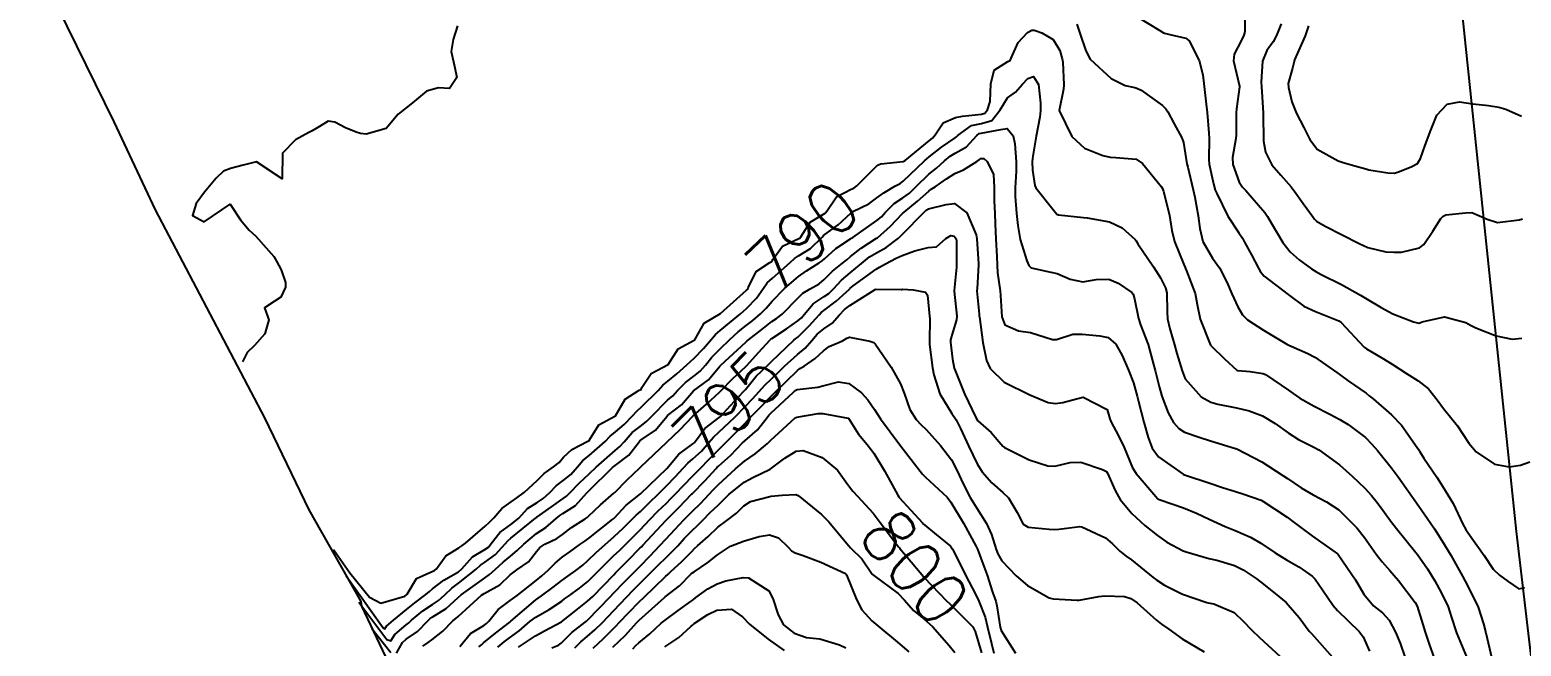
# Model space of a CAD drawing. Header units: metres. Extents: x 307586 to 320046, y 7427249 to 7434250.
# Drawn here: x 318013.9 to 318129.2, y 7430383.5 to 7430431.2 of the extents above; entities that cross this region are included whole.
import ezdxf
from ezdxf.enums import TextEntityAlignment as Align

# ---------------------------------------------------------------- set-up
doc = ezdxf.new("R2010")
doc.units = ezdxf.units.M
doc.header["$MEASUREMENT"] = 0
for name, color, linetype in [('Area', 45, 'Continuous'), ('Cotas', 45, 'Continuous'), ('Curvas de Nivel 1m', 11, 'Continuous'), ('Curvas de Nivel 5m', 15, 'Continuous'), ('Vias Primárias', 230, 'Continuous')]:
    doc.layers.add(name, color=color, linetype=linetype)
doc.styles.add('Style-STANDARD', font='STANDARD.shx')

msp = doc.modelspace()

# ---------------------------------------------------------------- linework, layer by layer
at = {"layer": 'Area'}
msp.add_polyline3d([(318091.66, 7430282.58, 815.55), (318085.88, 7430294.44, 822.14), (318083.29, 7430299.86, 815.62), (318080.3, 7430306.48, 817.08), (318075.13, 7430315.85, 815.63), (318070.56, 7430324.84, 816.49), (318068.96, 7430328.41, 816.55), (318064.65, 7430335.87, 819.63), (318064.44, 7430336.6, 819.97), (318058.36, 7430348.79, 824.65), (318056.58, 7430352.61, 825.3), (318055.87, 7430354.21, 823.22), (318050.72, 7430363.94, 810.37), (318049.23, 7430367.08, 807.91), (318044.91, 7430375.38, 800.99), (318039.57, 7430386.62, 790.07), (318039.52, 7430386.99, 789.67), (318035.5, 7430394.09, 789.71), (318032.06, 7430401.2, 789.91), (318023.61, 7430417.27, 790.08), (318020.42, 7430424.08, 790.08), (318013.89, 7430437.39, 790.06)], dxfattribs=at)
at = {"layer": 'Curvas de Nivel 1m', "flags": 128}
for points, elevation in [([(318099.58, 7430432.18), (318101.29, 7430431.14), (318101.56, 7430430.98), (318101.65, 7430430.94), (318102.05, 7430430.85), (318103.29, 7430430.56), (318103.56, 7430430.34), (318104.33, 7430428.82), (318104.62, 7430427.73), (318104.7, 7430426.82), (318104.86, 7430425.45), (318104.95, 7430424.82), (318105.08, 7430423.2), (318105.09, 7430422.81), (318105.08, 7430421.18), (318105.11, 7430420.81), (318105.43, 7430419.3), (318105.57, 7430418.81), (318105.69, 7430418.54), (318106.54, 7430416.8), (318107.38, 7430415.5), (318107.67, 7430415.08), (318107.83, 7430414.78), (318108.37, 7430413.79), (318108.92, 7430412.77), (318109.07, 7430412.49), (318109.34, 7430412.16), (318111.21, 7430410.74), (318111.32, 7430410.65), (318112.43, 7430409.84), (318113.31, 7430409.42), (318115.13, 7430408.69), (318115.3, 7430408.57), (318117.09, 7430406.67), (318117.27, 7430406.54), (318118.45, 7430405.84), (318119.26, 7430405.34), (318120.35, 7430404.63), (318121.25, 7430404.06), (318122.07, 7430403.43), (318122.72, 7430402.6), (318123.22, 7430401.91), (318124.31, 7430400.58), (318125.19, 7430399.25), (318125.74, 7430398.56), (318127.17, 7430397.62), (318128.3, 7430397.4), (318129.17, 7430397.54), (318129.9, 7430397.79)], 788), ([(318107.83, 7430432.79), (318107.86, 7430431.08), (318107.79, 7430430.79), (318107.56, 7430430.34), (318107.02, 7430429.32), (318106.99, 7430428.8), (318107.45, 7430426.85), (318107.45, 7430426.79), (318107.2, 7430425.09), (318107.18, 7430424.79), (318107.18, 7430423.09), (318107.15, 7430422.79), (318106.91, 7430421.34), (318106.94, 7430420.79), (318107.43, 7430419.42), (318107.68, 7430419.04), (318107.94, 7430418.78), (318109.4, 7430417.07), (318109.61, 7430416.76), (318109.88, 7430416.27), (318110.79, 7430414.75), (318111.37, 7430414.04), (318112.05, 7430413.42), (318113, 7430412.72), (318113.35, 7430412.51), (318113.76, 7430412.29), (318115.34, 7430411.5), (318116.79, 7430410.68), (318117.32, 7430410.37), (318118.39, 7430409.73), (318119.31, 7430409.23), (318120.9, 7430408.62), (318121.3, 7430408.52), (318121.39, 7430408.53), (318121.56, 7430408.62), (318123.31, 7430409.01), (318124.95, 7430408.57), (318125.3, 7430408.37), (318125.71, 7430408.16), (318127.29, 7430407.54), (318128.54, 7430407.27), (318129.29, 7430407.35)], 787), ([(318094.86, 7430431.65), (318095.09, 7430430.93), (318095.55, 7430429.58), (318095.9, 7430428.93), (318097.52, 7430427.44), (318098.61, 7430426.89), (318099.36, 7430426.73), (318099.51, 7430426.69), (318099.85, 7430426.54), (318101.5, 7430425.36), (318101.74, 7430425.1), (318101.9, 7430424.85), (318102.4, 7430423.93), (318102.99, 7430422.84), (318103.11, 7430422.49), (318103.37, 7430420.83), (318103.39, 7430420.77), (318103.44, 7430420.58), (318103.86, 7430418.83), (318103.98, 7430418.26), (318104.24, 7430416.82), (318104.37, 7430415.83), (318104.61, 7430414.82), (318105.35, 7430413.54), (318105.89, 7430412.8), (318106.5, 7430411.63), (318106.86, 7430410.79), (318107.31, 7430409.78), (318107.68, 7430409.16), (318108.07, 7430408.78), (318109.29, 7430407.97), (318111.11, 7430406.9), (318111.27, 7430406.82), (318111.45, 7430406.74), (318112.73, 7430406.18), (318113.26, 7430405.88), (318114.98, 7430404.69), (318115.25, 7430404.5), (318115.86, 7430404.07), (318117.24, 7430403.1), (318117.48, 7430402.91), (318117.79, 7430402.66), (318119.21, 7430401.44), (318119.96, 7430400.63), (318121.19, 7430398.91), (318121.3, 7430398.73), (318121.37, 7430398.62), (318121.7, 7430398.08), (318122.7, 7430396.6), (318122.88, 7430396.32), (318123.15, 7430395.9), (318123.96, 7430394.58), (318124.72, 7430392.97), (318124.94, 7430392.57), (318125.11, 7430392.32), (318126.36, 7430390.56), (318127.07, 7430389.5), (318127.56, 7430389.03), (318128.23, 7430388.53), (318129.05, 7430387.97), (318129.51, 7430388.07)], 789), ([(318110.66, 7430431.67), (318110.31, 7430430.75), (318110.04, 7430430.27), (318109.55, 7430429.59), (318109.21, 7430428.77), (318109.11, 7430427.17), (318109.14, 7430426.77), (318109.16, 7430426.42), (318109.27, 7430424.76), (318109.28, 7430424.56), (318109.3, 7430422.76), (318109.31, 7430422.6), (318109.46, 7430421.75), (318109.94, 7430420.76), (318110.65, 7430419.96), (318111.43, 7430419.07), (318111.57, 7430418.88), (318111.67, 7430418.74), (318112.38, 7430417.76), (318113.14, 7430416.71), (318113.24, 7430416.56), (318113.39, 7430416.41), (318114.06, 7430416.03), (318115.38, 7430415.35), (318116.69, 7430414.68), (318117.37, 7430414.38), (318118.75, 7430414.04), (318119.37, 7430414), (318119.98, 7430414.02), (318121.37, 7430414.35), (318121.71, 7430414.61), (318122.4, 7430415.62), (318123.02, 7430416.6), (318123.19, 7430416.8), (318123.4, 7430416.89), (318124.92, 7430417.06), (318125.4, 7430417.08), (318126.6, 7430416.56), (318127.39, 7430416.31), (318129.07, 7430416.52), (318129.33, 7430416.58)], 786), ([(318038.36, 7430388.98), (318041.21, 7430384.95), (318041.35, 7430384.88), (318041.49, 7430385.09), (318042.02, 7430385.56), (318043.02, 7430386.38), (318043.68, 7430386.89), (318044.53, 7430387.53), (318044.8, 7430387.76), (318045.04, 7430387.97), (318045.92, 7430388.64), (318047.05, 7430389.3), (318047.3, 7430389.51), (318048.12, 7430390.44), (318049.08, 7430391.01), (318049.36, 7430391.2), (318049.58, 7430391.47), (318050.23, 7430392.33), (318051.1, 7430392.94), (318051.7, 7430393.45), (318052.38, 7430394.18), (318053.12, 7430394.66), (318053.6, 7430394.95), (318054.11, 7430395.42), (318054.6, 7430395.95), (318055.14, 7430396.35), (318055.73, 7430396.82), (318056.24, 7430397.4), (318056.67, 7430397.89), (318057.16, 7430398.28), (318058.39, 7430399.37), (318058.77, 7430399.77), (318059.18, 7430400.11), (318059.86, 7430400.68), (318060.51, 7430401.35), (318060.84, 7430401.71), (318061.21, 7430402.05), (318062.48, 7430403.32), (318062.84, 7430403.71), (318063.23, 7430404.03), (318063.94, 7430404.6), (318064.7, 7430405.3), (318064.99, 7430405.56), (318065.26, 7430405.81), (318066, 7430406.55), (318066.61, 7430407.28), (318066.91, 7430407.64), (318067.28, 7430407.96), (318068.01, 7430408.54), (318068.85, 7430409.25), (318069.31, 7430409.64), (318070.1, 7430410.44), (318070.64, 7430411.23), (318070.91, 7430411.64), (318071.33, 7430412), (318072.69, 7430413.2), (318073.02, 7430413.53), (318073.35, 7430413.73), (318074.26, 7430414.28), (318075.16, 7430415.17), (318075.26, 7430415.29), (318075.37, 7430415.38), (318076.41, 7430416.13), (318077.39, 7430417.03), (318077.55, 7430417.15), (318078.78, 7430417.75), (318079.41, 7430418.2), (318079.93, 7430418.6), (318080.78, 7430419.11), (318081.2, 7430419.32), (318081.43, 7430419.49), (318083.09, 7430421.08), (318083.45, 7430421.39), (318084.39, 7430422.12), (318085.46, 7430422.86), (318085.58, 7430422.94), (318085.7, 7430423.05), (318086.72, 7430423.79), (318087.48, 7430423.96), (318088.3, 7430424.2), (318088.93, 7430425.01), (318089.5, 7430425.93), (318090.11, 7430426.39), (318090.67, 7430426.99), (318091.07, 7430427.44), (318091.52, 7430427.59), (318091.89, 7430426.97), (318092.06, 7430425.53), (318092.05, 7430424.97), (318092, 7430424.45), (318091.71, 7430422.98), (318091.45, 7430421.42), (318091.4, 7430421.02), (318091.41, 7430420.98), (318091.44, 7430420.34), (318091.61, 7430419.17), (318091.7, 7430418.98), (318093.01, 7430417.34), (318093.33, 7430416.95), (318093.36, 7430416.92), (318093.39, 7430416.91), (318093.44, 7430416.9), (318095.39, 7430416.69), (318095.66, 7430416.66), (318097.39, 7430416.35), (318098.38, 7430415.89), (318099.37, 7430414.98), (318099.45, 7430414.88), (318099.59, 7430414.66), (318100.8, 7430412.87), (318101.33, 7430412.03), (318101.73, 7430411.26), (318101.83, 7430410.85), (318101.85, 7430409.39), (318101.88, 7430408.85), (318102.06, 7430408.08), (318102.41, 7430406.84), (318102.6, 7430406.17), (318103, 7430404.83), (318103.24, 7430404.22), (318104.48, 7430402.82), (318105.22, 7430402.42), (318105.77, 7430402.25), (318107.21, 7430401.97), (318108.18, 7430401.74), (318109.21, 7430401.34), (318110.19, 7430400.75), (318111.2, 7430400.04), (318112, 7430399.53), (318113.19, 7430398.92), (318113.58, 7430398.71), (318115.17, 7430397.55), (318116.15, 7430396.68), (318117.14, 7430395.76), (318117.66, 7430395.19), (318118.08, 7430394.66), (318118.53, 7430394.05), (318119.12, 7430393.24), (318119.58, 7430392.64), (318121.09, 7430390.79), (318121.22, 7430390.62), (318121.98, 7430389.52), (318122.56, 7430388.6), (318123.05, 7430387.7), (318123.57, 7430386.58), (318123.84, 7430385.76), (318124.22, 7430384.58), (318124.99, 7430382.72)], 791), ([(318039.35, 7430386.94), (318041.5, 7430384.05), (318041.81, 7430383.94), (318042.13, 7430384.43), (318043.01, 7430385.2), (318043.21, 7430385.35), (318043.42, 7430385.55), (318044.28, 7430386.27), (318045.03, 7430386.75), (318045.49, 7430387.06), (318045.98, 7430387.52), (318046.52, 7430388.03), (318047.04, 7430388.4), (318048.4, 7430389.49), (318048.74, 7430389.8), (318049.06, 7430390.02), (318049.9, 7430390.64), (318050.65, 7430391.46), (318050.85, 7430391.69), (318051.09, 7430391.89), (318053, 7430393.43), (318053.06, 7430393.48), (318053.1, 7430393.52), (318054.23, 7430394.31), (318055.13, 7430394.95), (318055.39, 7430395.15), (318055.66, 7430395.4), (318056.39, 7430396.15), (318057.15, 7430396.87), (318057.69, 7430397.38), (318059.17, 7430398.67), (318059.53, 7430398.99), (318059.85, 7430399.35), (318060.48, 7430400.05), (318061.19, 7430400.61), (318061.6, 7430400.93), (318061.99, 7430401.33), (318063.22, 7430402.55), (318063.61, 7430402.91), (318063.97, 7430403.3), (318064.59, 7430403.94), (318065.24, 7430404.43), (318065.73, 7430404.8), (318066.14, 7430405.28), (318066.65, 7430405.89), (318067.27, 7430406.52), (318068.04, 7430407.26), (318068.68, 7430407.85), (318069.29, 7430408.34), (318069.8, 7430408.73), (318070.41, 7430409.23), (318070.85, 7430409.68), (318071.31, 7430410.21), (318072.26, 7430411.21), (318073.33, 7430412.12), (318073.96, 7430412.56), (318074.93, 7430413.17), (318075.17, 7430413.35), (318075.35, 7430413.5), (318076.23, 7430414.29), (318077.37, 7430415.04), (318077.44, 7430415.08), (318077.53, 7430415.15), (318079.39, 7430416.45), (318079.75, 7430416.75), (318080.07, 7430417.11), (318080.73, 7430417.78), (318081.41, 7430418.22), (318081.93, 7430418.58), (318082.44, 7430419.08), (318083.43, 7430420.03), (318084, 7430420.5), (318084.62, 7430421.06), (318085.06, 7430421.44), (318085.45, 7430421.66), (318086.33, 7430422.16), (318087.13, 7430423.03), (318087.31, 7430423.19), (318087.47, 7430423.22), (318088.98, 7430423.5), (318089.47, 7430423.58), (318089.94, 7430423), (318090.06, 7430422.39), (318090.16, 7430420.99), (318090.17, 7430420.26), (318090.1, 7430418.99), (318090.1, 7430418.3), (318090.2, 7430416.99), (318090.3, 7430416.07), (318090.48, 7430414.99), (318090.99, 7430413.34), (318091.16, 7430412.98), (318091.34, 7430412.8), (318092.85, 7430412.47), (318093.34, 7430412.35), (318094.35, 7430411.93), (318095.33, 7430411.72), (318096.37, 7430411.89), (318097.33, 7430411.91), (318098.05, 7430411.61), (318099.11, 7430410.88), (318099.21, 7430410.77), (318099.32, 7430410.41), (318099.63, 7430408.88), (318099.79, 7430408.38), (318100.37, 7430406.87), (318100.8, 7430405.32), (318100.91, 7430404.86), (318101.23, 7430403.62), (318101.45, 7430402.86), (318101.94, 7430401.58), (318102.35, 7430400.84), (318102.74, 7430400.37), (318103.2, 7430400.08), (318104.32, 7430399.7), (318105.19, 7430399.42), (318107.14, 7430398.83), (318107.18, 7430398.82), (318107.21, 7430398.81), (318107.25, 7430398.79), (318109.17, 7430397.8), (318110.8, 7430396.74), (318111.15, 7430396.5), (318112.21, 7430395.79), (318113.14, 7430395.24), (318114.18, 7430394.7), (318115.13, 7430394.07), (318116.52, 7430392.68), (318117.1, 7430391.95), (318118.01, 7430390.66), (318118.48, 7430390.05), (318119.07, 7430389.39), (318119.74, 7430388.63), (318121.04, 7430386.92), (318121.19, 7430386.62), (318121.62, 7430385.21), (318121.79, 7430384.61), (318122.1, 7430383.7), (318122.51, 7430382.6)], 792), ([(318042.26, 7430382.99), (318042.71, 7430383.83), (318042.99, 7430384.09), (318043.88, 7430384.67), (318044.71, 7430385.53), (318044.86, 7430385.68), (318045.02, 7430385.78), (318046.1, 7430386.44), (318047.03, 7430387.3), (318047.26, 7430387.51), (318049.05, 7430388.79), (318049.44, 7430389.08), (318049.88, 7430389.47), (318050.5, 7430390.03), (318051.07, 7430390.51), (318051.58, 7430390.94), (318052.09, 7430391.44), (318053.09, 7430392.26), (318053.79, 7430392.72), (318054.61, 7430393.41), (318054.88, 7430393.64), (318055.11, 7430393.79), (318056.1, 7430394.42), (318056.98, 7430395.39), (318057.05, 7430395.47), (318057.13, 7430395.55), (318058.96, 7430397.36), (318059.15, 7430397.51), (318060.21, 7430398.3), (318061.01, 7430399.34), (318061.08, 7430399.43), (318061.18, 7430399.5), (318062.27, 7430400.24), (318063.15, 7430401.31), (318063.2, 7430401.37), (318064.3, 7430402.21), (318065.21, 7430403.29), (318066.39, 7430404.13), (318067.25, 7430405.18), (318067.29, 7430405.23), (318067.33, 7430405.27), (318069.27, 7430407.06), (318069.36, 7430407.15), (318069.46, 7430407.24), (318070.5, 7430408.02), (318071.29, 7430408.64), (318071.63, 7430408.88), (318072.08, 7430409.21), (318073.32, 7430410.48), (318073.68, 7430410.83), (318074.23, 7430411.18), (318074.94, 7430411.56), (318075.33, 7430411.89), (318075.97, 7430412.53), (318076.73, 7430413.16), (318077.08, 7430413.42), (318077.35, 7430413.66), (318078.18, 7430414.32), (318079.37, 7430415.08), (318079.4, 7430415.09), (318079.44, 7430415.12), (318080.46, 7430416.03), (318081.39, 7430417), (318081.5, 7430417.1), (318082.54, 7430417.95), (318083.42, 7430418.72), (318083.61, 7430418.87), (318083.92, 7430419.07), (318084.79, 7430419.69), (318085.43, 7430420.08), (318086.11, 7430420.37), (318087.13, 7430421.03), (318087.32, 7430421.16), (318087.44, 7430421.24), (318087.68, 7430421.26), (318087.94, 7430421.02), (318088.43, 7430420.01), (318088.48, 7430419.01), (318088.46, 7430417.97), (318088.52, 7430417.01), (318088.56, 7430416.19), (318088.59, 7430415.01), (318088.69, 7430413.68), (318088.71, 7430413.01), (318088.73, 7430412.41), (318088.93, 7430411.01), (318088.96, 7430410.65), (318089.07, 7430409), (318089.29, 7430408.38), (318090.36, 7430407.92), (318091.29, 7430407.8), (318092.99, 7430407.25), (318093.28, 7430407.25), (318094.56, 7430407.66), (318095.28, 7430407.66), (318096.65, 7430407.55), (318097.28, 7430407.42), (318097.89, 7430406.9), (318098.38, 7430406.01), (318098.87, 7430404.89), (318099.24, 7430403.9), (318099.53, 7430402.88), (318099.63, 7430402.46), (318100.04, 7430400.87), (318100.38, 7430399.68), (318100.69, 7430398.86), (318101.17, 7430398.17), (318103.1, 7430396.83), (318103.14, 7430396.81), (318103.15, 7430396.8), (318103.19, 7430396.79), (318105.15, 7430396.14), (318106.13, 7430395.81), (318107.14, 7430395.5), (318107.69, 7430395.33), (318109.13, 7430394.83), (318109.26, 7430394.76), (318111.12, 7430393.51), (318111.57, 7430393.19), (318112.19, 7430392.72), (318113.1, 7430392.05), (318115.03, 7430390.69), (318115.08, 7430390.64), (318116.41, 7430388.68), (318117.05, 7430387.56), (318117.8, 7430386.66), (318118.5, 7430386.12), (318119.02, 7430385.55), (318119.52, 7430384.63), (318119.88, 7430383.76), (318120.25, 7430382.63)], 793), ([(318044.28, 7430383.54), (318044.69, 7430383.83), (318044.99, 7430384.04), (318045.83, 7430384.69), (318046.62, 7430385.51), (318046.83, 7430385.69), (318047.02, 7430385.84), (318048.82, 7430387.48), (318049.03, 7430387.62), (318050.24, 7430388.27), (318051.05, 7430389.06), (318051.55, 7430389.45), (318052.45, 7430390.05), (318053.07, 7430390.85), (318053.33, 7430391.18), (318053.73, 7430391.42), (318054.64, 7430391.86), (318055.09, 7430392.17), (318055.79, 7430392.71), (318056.84, 7430393.39), (318057, 7430393.5), (318057.11, 7430393.59), (318058.04, 7430394.46), (318059.06, 7430395.36), (318059.13, 7430395.43), (318060.09, 7430396.41), (318061.08, 7430397.34), (318061.12, 7430397.38), (318061.15, 7430397.41), (318063.17, 7430399.31), (318064.19, 7430400.3), (318065.15, 7430401.29), (318065.18, 7430401.32), (318065.2, 7430401.34), (318066.23, 7430402.26), (318067.22, 7430403.19), (318067.3, 7430403.27), (318068.25, 7430404.24), (318069.25, 7430405.15), (318069.3, 7430405.19), (318069.34, 7430405.24), (318070.24, 7430406.26), (318071.14, 7430407.22), (318071.21, 7430407.29), (318071.27, 7430407.33), (318072.4, 7430408.09), (318073.3, 7430408.69), (318073.57, 7430408.92), (318073.78, 7430409.19), (318074.47, 7430410.02), (318075.32, 7430410.57), (318075.68, 7430410.81), (318076.04, 7430411.16), (318076.66, 7430411.83), (318077.34, 7430412.4), (318078.22, 7430413.14), (318078.83, 7430413.65), (318079.36, 7430413.96), (318080.11, 7430414.37), (318081.07, 7430415.1), (318081.23, 7430415.25), (318081.38, 7430415.4), (318083.02, 7430417.08), (318083.21, 7430417.26), (318083.4, 7430417.36), (318084.77, 7430417.69), (318085.4, 7430417.77), (318086.35, 7430417.04), (318087.07, 7430415.34), (318087.12, 7430415.03), (318087.27, 7430413.1), (318087.27, 7430413.03), (318087.15, 7430411.21), (318087.14, 7430411.03), (318087.3, 7430409.22), (318087.32, 7430409.05), (318087.32, 7430409.03), (318087.33, 7430409), (318087.6, 7430407.03), (318087.88, 7430405.64), (318088.17, 7430405.02), (318089.24, 7430403.95), (318091.22, 7430402.98), (318092.65, 7430402.39), (318093.22, 7430402.31), (318093.78, 7430402.38), (318095.22, 7430402.78), (318095.35, 7430402.8), (318097.21, 7430401.84), (318097.42, 7430401.12), (318097.49, 7430400.91), (318098.09, 7430399.8), (318098.52, 7430398.89), (318099.16, 7430397.33), (318099.44, 7430396.88), (318101.13, 7430394.93), (318101.18, 7430394.9), (318101.31, 7430394.86), (318103.12, 7430394.23), (318104.11, 7430393.82), (318105.11, 7430393.37), (318106.34, 7430392.8), (318107.1, 7430392.48), (318108.29, 7430391.97), (318109.09, 7430391.5), (318110.19, 7430390.75), (318111.08, 7430390.21), (318112.02, 7430389.67), (318113.07, 7430388.94), (318113.29, 7430388.71), (318113.86, 7430387.89), (318114.7, 7430386.69), (318115.03, 7430386.3), (318116.7, 7430384.67), (318117.01, 7430384.25), (318117.49, 7430383.16)], 794), ([(318048.62, 7430383.49), (318048.82, 7430383.65), (318048.99, 7430383.79), (318049.92, 7430384.55), (318051.01, 7430385.39), (318051.05, 7430385.42), (318051.1, 7430385.46), (318053.03, 7430387.13), (318053.2, 7430387.26), (318053.46, 7430387.43), (318054.36, 7430388.09), (318055.05, 7430388.62), (318055.49, 7430388.96), (318056.12, 7430389.4), (318056.66, 7430389.8), (318057.06, 7430390.16), (318057.68, 7430390.77), (318058.35, 7430391.37), (318059.09, 7430392.01), (318059.79, 7430392.66), (318060.47, 7430393.35), (318060.79, 7430393.66), (318061.11, 7430393.96), (318061.81, 7430394.64), (318062.5, 7430395.32), (318063.14, 7430395.95), (318063.81, 7430396.64), (318064.41, 7430397.3), (318064.77, 7430397.68), (318065.16, 7430398.02), (318065.84, 7430398.62), (318066.41, 7430399.28), (318066.77, 7430399.69), (318067.19, 7430400.09), (318068.41, 7430401.25), (318069.21, 7430402.07), (318069.79, 7430402.66), (318070.3, 7430403.23), (318070.73, 7430403.72), (318071.24, 7430404.2), (318071.77, 7430404.69), (318072.26, 7430405.2), (318073.26, 7430406.09), (318073.86, 7430406.59), (318074.37, 7430407.18), (318074.79, 7430407.67), (318075.29, 7430408.07), (318075.94, 7430408.52), (318076.5, 7430409.16), (318076.89, 7430409.57), (318077.31, 7430409.88), (318079.28, 7430411.12), (318079.32, 7430411.14), (318081.29, 7430411.13), (318081.32, 7430411.13), (318081.37, 7430411.15), (318082.2, 7430411.09), (318083.16, 7430410.91), (318083.32, 7430410.69), (318083.48, 7430409.07), (318083.49, 7430408.88), (318083.47, 7430407.07), (318083.48, 7430406.86), (318083.71, 7430405.07), (318083.8, 7430404.51), (318084.26, 7430403.06), (318085.21, 7430401.52), (318085.52, 7430401.05), (318085.86, 7430400.38), (318086.48, 7430399.04), (318087.16, 7430397.65), (318087.55, 7430397.02), (318088.29, 7430396.16), (318089.14, 7430395.43), (318089.57, 7430395), (318090.24, 7430393.87), (318090.71, 7430392.98), (318091.1, 7430392.75), (318092.73, 7430392.59), (318093.1, 7430392.56), (318093.47, 7430392.58), (318095.1, 7430392.79), (318095.26, 7430392.77), (318097.09, 7430391.91), (318097.63, 7430391.45), (318098.2, 7430390.89), (318098.69, 7430390.5), (318099.08, 7430390.22), (318100.77, 7430388.86), (318101.06, 7430388.64), (318101.64, 7430388.26), (318103.04, 7430387.57), (318104.93, 7430386.91), (318105.03, 7430386.89), (318105.46, 7430386.81), (318107.03, 7430386.14), (318107.72, 7430385.48), (318108.4, 7430384.77), (318109, 7430384.2), (318110.6, 7430382.74)], 796), ([(318050.09, 7430383.47), (318050.58, 7430383.87), (318050.99, 7430384.18), (318051.73, 7430384.72), (318052.56, 7430385.44), (318053.02, 7430385.78), (318054.06, 7430386.38), (318055.03, 7430387.02), (318055.25, 7430387.19), (318055.54, 7430387.4), (318056.4, 7430388.03), (318057.04, 7430388.54), (318057.9, 7430389.38), (318058.47, 7430389.96), (318059.07, 7430390.54), (318059.49, 7430390.94), (318059.9, 7430391.35), (318060.5, 7430391.94), (318061.09, 7430392.53), (318061.85, 7430393.33), (318062.47, 7430393.97), (318063.12, 7430394.61), (318063.47, 7430394.96), (318063.81, 7430395.3), (318064.46, 7430395.98), (318065.15, 7430396.69), (318065.44, 7430396.99), (318065.73, 7430397.28), (318066.44, 7430398), (318067.18, 7430398.74), (318067.44, 7430399.01), (318067.69, 7430399.26), (318069.2, 7430400.77), (318069.43, 7430401.01), (318069.64, 7430401.24), (318070.41, 7430402.03), (318071.22, 7430402.87), (318071.57, 7430403.21), (318072.41, 7430404.03), (318073.25, 7430404.86), (318073.43, 7430405), (318073.78, 7430405.18), (318074.64, 7430405.79), (318075.27, 7430406.38), (318075.71, 7430406.72), (318076.75, 7430407.16), (318077.08, 7430407.35), (318077.28, 7430407.44), (318078.86, 7430407.13), (318079.17, 7430407.02), (318079.27, 7430406.93), (318080.51, 7430405.11), (318081.23, 7430403.83), (318081.52, 7430403.1), (318081.96, 7430401.83), (318082.43, 7430401.08), (318082.81, 7430400.69), (318083.2, 7430400.3), (318084.32, 7430399.06), (318085.17, 7430397.95), (318085.64, 7430397.05), (318086.04, 7430396.15), (318086.61, 7430395.04), (318087.12, 7430394.22), (318087.88, 7430393.02), (318088.26, 7430392.18), (318088.62, 7430391.01), (318088.75, 7430390.67), (318089.07, 7430390.13), (318090.17, 7430388.99), (318091.05, 7430388.23), (318092.72, 7430387.28), (318093.04, 7430387.19), (318094.88, 7430387.09), (318095.04, 7430387.1), (318096.57, 7430387.39), (318097.04, 7430387.42), (318098.54, 7430387.39), (318099.04, 7430387.22), (318099.52, 7430386.88), (318101.02, 7430385.55), (318101.41, 7430385.25), (318101.97, 7430384.85), (318103, 7430384.11), (318104.7, 7430383.1)], 797), ([(318051.69, 7430383.45), (318052.46, 7430383.97), (318053, 7430384.34), (318053.7, 7430384.72), (318055.01, 7430385.41), (318056.12, 7430386.31), (318057.03, 7430387.02), (318057.43, 7430387.38), (318059.05, 7430389.05), (318059.2, 7430389.21), (318059.35, 7430389.36), (318060.19, 7430390.22), (318061.08, 7430391.11), (318061.2, 7430391.22), (318061.3, 7430391.34), (318063.1, 7430393.29), (318064.12, 7430394.3), (318065.07, 7430395.29), (318065.1, 7430395.32), (318065.13, 7430395.35), (318066.09, 7430396.33), (318066.97, 7430397.27), (318067.06, 7430397.37), (318067.16, 7430397.45), (318068.11, 7430398.32), (318068.99, 7430399.24), (318069.18, 7430399.42), (318070.16, 7430400.26), (318070.91, 7430401.22), (318071.04, 7430401.39), (318071.21, 7430401.55), (318072.96, 7430403.19), (318073.09, 7430403.32), (318073.23, 7430403.4), (318074.83, 7430403.58), (318075.23, 7430403.67), (318076.42, 7430403.97), (318077.23, 7430403.84), (318078.21, 7430403.14), (318078.69, 7430402.6), (318079.21, 7430401.83), (318079.67, 7430401.12), (318081.18, 7430399.1), (318082.74, 7430397.08), (318082.93, 7430396.85), (318083.15, 7430396.61), (318084.83, 7430395.05), (318085.13, 7430394.68), (318086.11, 7430393.04), (318087.09, 7430391.24), (318087.15, 7430391.09), (318087.17, 7430391.03), (318087.71, 7430389.66), (318087.94, 7430389.02), (318088.34, 7430387.71), (318088.59, 7430387.01), (318088.68, 7430386.66), (318088.94, 7430385), (318089.01, 7430384.76), (318090.12, 7430382.99)], 798), ([(318054.26, 7430383.42), (318054.79, 7430383.61), (318054.99, 7430383.76), (318055.81, 7430384.59), (318056.83, 7430385.39), (318056.94, 7430385.47), (318057.01, 7430385.54), (318058.77, 7430387.36), (318059.04, 7430387.65), (318059.88, 7430388.52), (318060.7, 7430389.34), (318060.88, 7430389.52), (318061.06, 7430389.71), (318061.86, 7430390.53), (318062.62, 7430391.32), (318063.09, 7430391.82), (318063.81, 7430392.59), (318064.47, 7430393.3), (318064.78, 7430393.62), (318065.11, 7430393.95), (318065.79, 7430394.61), (318066.41, 7430395.28), (318066.76, 7430395.65), (318067.14, 7430396.03), (318068.48, 7430397.25), (318068.83, 7430397.57), (318069.16, 7430397.84), (318070, 7430398.4), (318070.94, 7430399.22), (318071.06, 7430399.35), (318071.19, 7430399.48), (318073.07, 7430401.19), (318073.2, 7430401.26), (318074.85, 7430401.53), (318075.21, 7430401.52), (318077.17, 7430401.18), (318077.2, 7430401.17), (318077.98, 7430399.93), (318078.65, 7430399.13), (318079.17, 7430398.46), (318079.98, 7430397.11), (318081.01, 7430395.22), (318081.09, 7430395.1), (318081.13, 7430395.04), (318082.93, 7430393.07), (318083.01, 7430392.98), (318083.1, 7430392.89), (318083.86, 7430392.29), (318085.09, 7430391.27), (318085.25, 7430391.05), (318085.43, 7430390.7), (318086.26, 7430389.04), (318087.04, 7430387.56), (318087.29, 7430387.03), (318087.77, 7430385.77), (318087.96, 7430385.02), (318088.26, 7430383.75), (318088.44, 7430383.01)], 799), ([(318057.46, 7430383.38), (318058.25, 7430384.12), (318059.01, 7430384.87), (318059.25, 7430385.12), (318059.48, 7430385.36), (318060.23, 7430386.14), (318061.03, 7430386.97), (318061.4, 7430387.33), (318063.05, 7430388.93), (318063.25, 7430389.11), (318063.47, 7430389.31), (318064.29, 7430390.07), (318065.08, 7430390.87), (318065.29, 7430391.08), (318065.53, 7430391.29), (318066.35, 7430392.02), (318067.1, 7430392.73), (318067.8, 7430393.26), (318068.54, 7430393.82), (318069.12, 7430394.4), (318069.63, 7430394.73), (318071.13, 7430395.11), (318071.22, 7430395.13), (318072.08, 7430395.21), (318073.13, 7430395.27), (318073.31, 7430395.19), (318075.11, 7430393.72), (318075.68, 7430393.16), (318077.09, 7430391.49), (318077.23, 7430391.29), (318077.37, 7430391.15), (318078.24, 7430390.3), (318079.04, 7430389.12), (318079.06, 7430389.09), (318079.17, 7430389.01), (318081.04, 7430387.6), (318081.54, 7430387.09), (318082.24, 7430386.3), (318083.02, 7430385.65), (318083.69, 7430385.06), (318084.99, 7430383.59), (318085.43, 7430383.05)], 801), ([(318058.98, 7430383.46), (318059.97, 7430384.38), (318060.82, 7430385.34), (318060.91, 7430385.44), (318061.01, 7430385.54), (318062.98, 7430387.31), (318063.03, 7430387.35), (318064.14, 7430388.2), (318065.05, 7430389.13), (318065.14, 7430389.2), (318065.27, 7430389.29), (318066.34, 7430390.01), (318067.08, 7430390.6), (318068.07, 7430391.26), (318069.09, 7430391.67), (318070.29, 7430392.02), (318071.09, 7430392.15), (318071.8, 7430391.92), (318072.53, 7430391.2), (318072.81, 7430390.92), (318073.08, 7430390.75), (318073.71, 7430390.55), (318075.07, 7430390.03), (318076.97, 7430389.15), (318077.06, 7430389.05), (318077.83, 7430387.14), (318078.24, 7430386.35), (318079.02, 7430385.5), (318079.48, 7430385.12), (318080.99, 7430383.84), (318081.86, 7430383.09)], 802), ([(318060.54, 7430383.34), (318060.75, 7430383.58), (318060.99, 7430383.81), (318061.83, 7430384.5), (318062.73, 7430385.31), (318063.02, 7430385.55), (318064.03, 7430386.29), (318065.03, 7430387.02), (318065.19, 7430387.13), (318065.4, 7430387.29), (318066.34, 7430387.98), (318067.05, 7430388.35), (318067.73, 7430388.58), (318069.06, 7430388.86), (318069.47, 7430388.83), (318071.04, 7430387.82), (318071.36, 7430387.22), (318071.77, 7430385.96), (318072.19, 7430385.2), (318073, 7430384.54), (318073.96, 7430384.22), (318075, 7430384.1), (318076.52, 7430383.63), (318076.99, 7430383.41)], 803), ([(318062.99, 7430383.49), (318064.09, 7430384.21), (318065.01, 7430385.05), (318065.13, 7430385.17), (318065.28, 7430385.29), (318066.32, 7430385.98), (318067.02, 7430386.32), (318068.17, 7430386.4), (318069.02, 7430385.82), (318069.56, 7430385.23), (318071, 7430384.08), (318072.24, 7430383.2)], 804), ([(318040.34, 7430384.91), (318041.82, 7430383.05)], 793)]:
    msp.add_lwpolyline(points, dxfattribs=dict(at, elevation=elevation))
at = {"layer": 'Curvas de Nivel 5m', "flags": 128}
for points, elevation in [([(318046.96, 7430431.52), (318046.63, 7430430.44), (318046.49, 7430429.52), (318046.77, 7430428.27), (318046.91, 7430427.52), (318046.35, 7430426.67), (318045.5, 7430426.71), (318044.57, 7430426.47), (318043.49, 7430425.55), (318042.38, 7430424.67), (318041.46, 7430423.58), (318039.91, 7430423.14), (318039.46, 7430423.19), (318039.14, 7430423.28), (318038.3, 7430423.62), (318037.47, 7430424.05), (318036.97, 7430424.13), (318036.18, 7430423.64), (318035.72, 7430423.39), (318035.46, 7430423.27), (318034.43, 7430422.69), (318033.44, 7430421.67), (318033.41, 7430419.67), (318031.43, 7430420.98), (318030.4, 7430420.74), (318029.42, 7430420.48), (318028.86, 7430420.28), (318028.31, 7430419.74), (318027.4, 7430418.65), (318026.77, 7430417.76), (318026.47, 7430416.84), (318027.38, 7430416.35), (318029.39, 7430417.72), (318030.18, 7430416.51), (318030.87, 7430415.71), (318031.37, 7430415.25), (318032.76, 7430413.68), (318032.98, 7430413.32), (318033.33, 7430412.65), (318033.67, 7430411.67), (318033.68, 7430411.3), (318033.31, 7430410.53), (318032.8, 7430410.18), (318032.05, 7430409.69), (318032.37, 7430408.77), (318032.07, 7430407.69), (318031.26, 7430406.8), (318030.71, 7430406.26), (318030.33, 7430405.53)], 790), ([(318037.38, 7430391.02), (318038.65, 7430389.22), (318040.16, 7430387.32), (318041.03, 7430386.86), (318042.89, 7430387.41), (318043.03, 7430387.51), (318043.05, 7430387.53), (318043.07, 7430387.55), (318043.81, 7430388.78), (318045.05, 7430389.33), (318045.19, 7430389.39), (318045.34, 7430389.53), (318046.06, 7430390.53), (318047.08, 7430391.15), (318047.3, 7430391.29), (318047.6, 7430391.5), (318049.1, 7430392.81), (318049.44, 7430393.13), (318049.78, 7430393.47), (318050.39, 7430394.19), (318051.12, 7430394.69), (318051.57, 7430395.01), (318052.16, 7430395.44), (318053.14, 7430396.35), (318053.68, 7430396.89), (318054.38, 7430397.42), (318054.82, 7430397.75), (318055.16, 7430398.15), (318055.81, 7430398.76), (318057.06, 7430399.39), (318057.14, 7430399.42), (318057.17, 7430399.5), (318057.91, 7430400.66), (318059.2, 7430401.34), (318059.94, 7430402.63), (318061.03, 7430403.34), (318061.16, 7430403.4), (318061.23, 7430403.54), (318061.95, 7430404.62), (318063.25, 7430405.31), (318064.03, 7430406.54), (318065.27, 7430407.2), (318065.33, 7430407.23), (318065.36, 7430407.29), (318066.05, 7430408.52), (318067.3, 7430409.27), (318069.32, 7430411.07), (318069.41, 7430411.15), (318069.45, 7430411.24), (318070.06, 7430412.5), (318071.13, 7430413.22), (318071.28, 7430413.29), (318071.35, 7430413.43), (318072.11, 7430414.46), (318073.37, 7430415.06), (318073.46, 7430415.1), (318073.53, 7430415.19), (318074.23, 7430416.34), (318075.39, 7430417.03), (318075.48, 7430417.08), (318075.54, 7430417.17), (318076.29, 7430418.28), (318077.42, 7430418.88), (318077.61, 7430418.96), (318077.86, 7430419.14), (318079.44, 7430420.73), (318079.71, 7430420.85), (318081.44, 7430421.02), (318081.59, 7430421.1), (318083.46, 7430422.63), (318083.7, 7430422.82), (318083.91, 7430423.07), (318084.52, 7430424.02), (318085.48, 7430424.41), (318086.01, 7430424.52), (318087.49, 7430424.69), (318087.75, 7430424.76), (318087.95, 7430425.02), (318088.15, 7430425.67), (318088.22, 7430427.02), (318088.47, 7430428.08), (318089.54, 7430428.75), (318089.7, 7430428.84), (318089.79, 7430429), (318090.32, 7430430.23), (318091.06, 7430430.99), (318091.38, 7430431.17), (318091.56, 7430431.17), (318091.72, 7430431.13), (318092.16, 7430430.97), (318093.04, 7430430.44), (318093.55, 7430429.61), (318093.74, 7430428.95), (318093.77, 7430428.71), (318093.86, 7430426.95), (318093.83, 7430426.62), (318093.49, 7430424.95), (318094.48, 7430422.94), (318095.45, 7430422.04), (318096.88, 7430421.48), (318097.45, 7430421.36), (318097.87, 7430421.33), (318099.45, 7430421.19), (318099.95, 7430420.87), (318101.42, 7430419.06), (318101.5, 7430418.93), (318101.52, 7430418.86), (318101.56, 7430418.72), (318102.03, 7430416.85), (318102.22, 7430415.69), (318102.41, 7430414.84), (318103.13, 7430413.05), (318103.23, 7430412.83), (318103.26, 7430412.75), (318103.34, 7430412.56), (318104.01, 7430410.82), (318104.18, 7430409.95), (318104.39, 7430408.82), (318105.14, 7430406.95), (318105.21, 7430406.81), (318105.27, 7430406.73), (318106.29, 7430405.77), (318107.25, 7430404.89), (318107.32, 7430404.86), (318108.27, 7430404.77), (318109.25, 7430404.63), (318109.46, 7430404.55), (318111.24, 7430403.34), (318111.59, 7430403.09), (318112.12, 7430402.73), (318113.22, 7430402.09), (318114.44, 7430401.47), (318115.21, 7430401.08), (318115.86, 7430400.68), (318117.19, 7430399.67), (318117.69, 7430399.16), (318118.11, 7430398.66), (318119.16, 7430397.36), (318119.72, 7430396.63), (318121.13, 7430394.62), (318121.95, 7430393.44), (318122.53, 7430392.6), (318123.1, 7430391.72), (318123.78, 7430390.58), (318124.69, 7430388.95), (318124.9, 7430388.57), (318125.06, 7430388.29), (318125.89, 7430386.56), (318126.32, 7430385.26), (318126.49, 7430384.56), (318126.97, 7430382.58)], 790), ([(318112.77, 7430431.52), (318112.53, 7430430.73), (318111.7, 7430428.89), (318111.66, 7430428.74), (318111.64, 7430428.64), (318111.54, 7430428.24), (318111.22, 7430427.04), (318111.23, 7430426.74), (318111.5, 7430425.64), (318111.74, 7430424.98), (318111.86, 7430424.73), (318112.42, 7430423.66), (318112.89, 7430422.72), (318113.46, 7430421.96), (318115.08, 7430421.06), (318115.45, 7430420.94), (318116.36, 7430420.68), (318117.21, 7430420.44), (318117.44, 7430420.38), (318118.92, 7430420.13), (318119.44, 7430420.11), (318119.83, 7430420.24), (318120.77, 7430420.63), (318121.2, 7430420.87), (318121.45, 7430421.26), (318121.81, 7430422.27), (318121.94, 7430422.61), (318122.18, 7430423.31), (318122.7, 7430424.6), (318123.5, 7430425.44), (318124.47, 7430425.62), (318125.5, 7430425.48), (318126.7, 7430425.36), (318127.5, 7430425.22), (318128.03, 7430425.07), (318129.26, 7430424.52)], 785), ([(318047.15, 7430383.51), (318047.97, 7430384.53), (318049.01, 7430385.15), (318049.21, 7430385.28), (318049.4, 7430385.48), (318050.11, 7430386.38), (318051.03, 7430387.06), (318051.58, 7430387.45), (318053.04, 7430388.63), (318053.49, 7430388.98), (318053.98, 7430389.42), (318054.51, 7430389.97), (318055.07, 7430390.41), (318055.65, 7430390.83), (318056.43, 7430391.4), (318056.81, 7430391.67), (318057.09, 7430391.87), (318058.99, 7430393.36), (318059.05, 7430393.41), (318059.1, 7430393.47), (318060.02, 7430394.45), (318061.13, 7430395.32), (318063.15, 7430397.29), (318064.08, 7430398.39), (318065.18, 7430399.18), (318065.24, 7430399.23), (318065.29, 7430399.29), (318066.09, 7430400.38), (318067.2, 7430401.21), (318067.28, 7430401.27), (318068.09, 7430402.14), (318069.09, 7430403.24), (318069.16, 7430403.31), (318069.23, 7430403.39), (318070.06, 7430404.41), (318070.92, 7430405.22), (318071.09, 7430405.39), (318071.26, 7430405.56), (318072.97, 7430407.19), (318073.14, 7430407.33), (318073.28, 7430407.44), (318074.17, 7430408.3), (318074.95, 7430409.17), (318075.12, 7430409.36), (318075.31, 7430409.49), (318076.26, 7430410.21), (318077.28, 7430411.15), (318077.3, 7430411.17), (318077.32, 7430411.19), (318077.58, 7430411.4), (318079.34, 7430412.7), (318079.6, 7430412.86), (318080.06, 7430413.11), (318080.9, 7430413.55), (318081.35, 7430413.75), (318082.33, 7430414.12), (318083.36, 7430414.37), (318084.01, 7430414.42), (318084.73, 7430415.06), (318085.13, 7430415.29), (318085.37, 7430415.25), (318085.52, 7430415.05), (318085.56, 7430414.86), (318085.56, 7430413.05), (318085.55, 7430412.84), (318085.38, 7430411.05), (318085.38, 7430410.99), (318085.58, 7430409.05), (318085.57, 7430408.77), (318085.28, 7430407.85), (318085.1, 7430407.23), (318085.09, 7430407.05), (318085.26, 7430405.74), (318085.39, 7430405.05), (318085.45, 7430404.85), (318086.17, 7430403.04), (318087.08, 7430401.16), (318087.15, 7430401.03), (318087.2, 7430400.96), (318088.23, 7430400.05), (318089.15, 7430399), (318089.18, 7430398.97), (318089.27, 7430398.91), (318091.17, 7430397.96), (318092.63, 7430397.48), (318093.16, 7430397.47), (318094.35, 7430397.75), (318095.17, 7430397.77), (318096.86, 7430397.21), (318097.15, 7430397.04), (318097.24, 7430396.91), (318097.82, 7430395.58), (318098.21, 7430394.89), (318099.12, 7430393.79), (318100.13, 7430392.87), (318101.1, 7430392.09), (318101.82, 7430391.58), (318103.08, 7430390.92), (318103.31, 7430390.83), (318105.08, 7430390.33), (318105.7, 7430390.18), (318107.07, 7430389.77), (318107.73, 7430389.44), (318108.72, 7430388.77), (318109.06, 7430388.51), (318110.2, 7430387.6), (318111.04, 7430386.92), (318111.22, 7430386.74), (318112.05, 7430385.75), (318112.84, 7430384.71), (318112.91, 7430384.61), (318113.01, 7430384.51), (318114.63, 7430382.69)], 795), ([(318056.05, 7430383.4), (318056.51, 7430383.87), (318057, 7430384.28), (318057.6, 7430384.79), (318058.17, 7430385.37), (318059.02, 7430386.26), (318059.56, 7430386.82), (318060.06, 7430387.35), (318060.54, 7430387.85), (318061.04, 7430388.36), (318062.02, 7430389.33), (318062.53, 7430389.85), (318063.07, 7430390.37), (318063.55, 7430390.83), (318064, 7430391.3), (318064.51, 7430391.87), (318065.09, 7430392.46), (318065.52, 7430392.87), (318065.94, 7430393.28), (318066.52, 7430393.87), (318067.12, 7430394.45), (318067.54, 7430394.85), (318067.95, 7430395.26), (318069.14, 7430396.22), (318069.81, 7430396.57), (318071.15, 7430397.22), (318072.29, 7430398.08), (318073.17, 7430398.61), (318073.69, 7430398.68), (318075.17, 7430398.14), (318076.35, 7430397.16), (318077.14, 7430396.06), (318077.53, 7430395.53), (318077.9, 7430395.14), (318079.11, 7430393.82), (318079.65, 7430393.11), (318081.08, 7430391.22), (318081.14, 7430391.15), (318081.18, 7430391.1), (318082.04, 7430390.05), (318082.87, 7430389.07), (318083.06, 7430388.86), (318084.79, 7430387.05), (318085.03, 7430386.81), (318086.82, 7430385.03), (318087.01, 7430384.68), (318087.5, 7430383.02)], 800)]:
    msp.add_lwpolyline(points, dxfattribs=dict(at, elevation=elevation))
at = {"layer": 'Vias Primárias'}
msp.add_lwpolyline([(318124.12, 7430437.61), (318128.85, 7430392.41), (318131.3, 7430371.59, 0.012202), (318132.1, 7430365.96, 0.014528), (318134.05, 7430356.14, 0.041972), (318137.85, 7430344.19, 0.013139), (318141.39, 7430336.21, 0.024818), (318149.03, 7430322.02, 0.01264), (318159.38, 7430305.85), (318176.22, 7430279.22, -0.087036), (318181.16, 7430267.22, -0.114527), (318181.08, 7430259.75, -0.040707), (318177.7, 7430249.58)], format="xyb", dxfattribs=at)
msp.add_lwpolyline([(318124.12, 7430437.61), (318128.85, 7430392.41), (318131.3, 7430371.59, 0.012202), (318132.1, 7430365.96, 0.014528), (318134.05, 7430356.14, 0.041972), (318137.85, 7430344.19, 0.013139), (318141.39, 7430336.21, 0.024818), (318149.03, 7430322.02, 0.01264), (318159.38, 7430305.85), (318176.22, 7430279.22, -0.087036), (318181.16, 7430267.22, -0.114527), (318181.08, 7430259.75, -0.040707), (318177.7, 7430249.58)], format="xyb", dxfattribs=at)

# ---------------------------------------------------------------- texts
at = {"layer": 'Cotas', "style": 'Style-STANDARD'}
for s, rotation, p in [('790', 43.4385, (318073.64, 7430415.24, 790)), ('795', 44.9917, (318067.93, 7430402.09, 795)), ('800', 309.1792, (318082.35, 7430389.63, 800))]:
    msp.add_text(s, height=4, rotation=rotation, dxfattribs=at).set_placement(p, align=Align.MIDDLE_CENTER)

doc.saveas('drawing.dxf')
